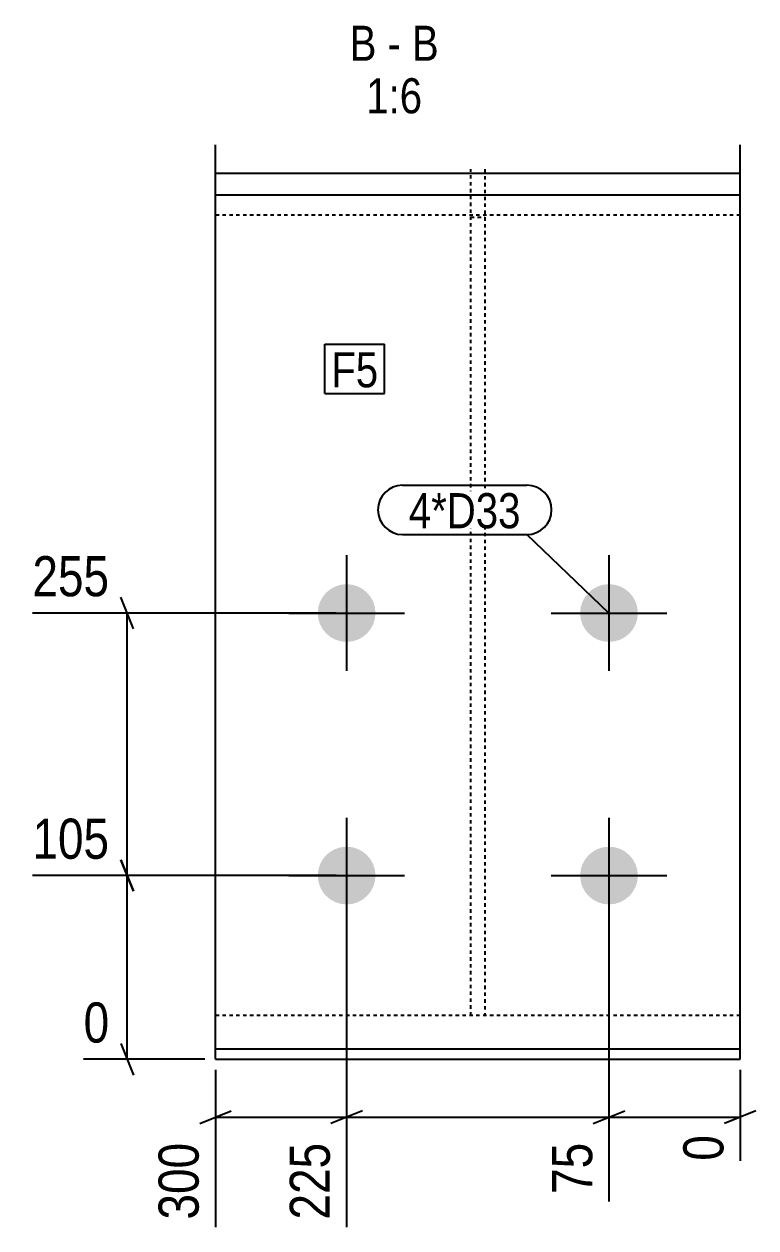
# Model space of a CAD drawing. Header units: millimetres. Extents: x 55 to 71827, y 8 to 3286.
# Drawn here: x 42657 to 43075, y 24 to 711 of the extents above; entities that cross this region are included whole.
import ezdxf

# ---------------------------------------------------------------- set-up
doc = ezdxf.new("R2010")
doc.units = ezdxf.units.MM
doc.linetypes.add('DXK_LINE_DOT2', pattern=[3.9198, 1.9599, -1.9599])
for name, color, linetype in [('MÅLSÆTNING', 7, 'Continuous'), ('STÅL', 7, 'Continuous'), ('TEKST', 7, 'Continuous')]:
    doc.layers.add(name, color=color, linetype=linetype)
doc.styles.add('Arial Narrow', font='ARIALN.TTF', dxfattribs={"height": 0.2})

msp = doc.modelspace()

# ---------------------------------------------------------------- hatches: boundary and pattern name
at = {"layer": 'STÅL', "linetype": 'Continuous'}
for points in [[(42857.95, 374.9, -1), (42824.95, 374.9, -1)], [(43007.95, 374.9, -1), (42974.95, 374.9, -1)], [(42857.95, 224.9, -1), (42824.95, 224.9, -1)], [(43007.95, 224.9, -1), (42974.95, 224.9, -1)]]:
    msp.add_hatch(color=96, dxfattribs=at).paths.add_polyline_path(points)

# ---------------------------------------------------------------- linework, layer by layer
at = {"layer": 'MÅLSÆTNING', "color": 7, "linetype": 'Continuous'}
for p, q in [((42719.52, 365.9), (42712.32, 383.9)), ((42835.45, 374.9), (42661.85, 374.9)), ((42715.92, 224.9), (42715.92, 374.9)), ((42712.32, 233.9), (42719.52, 215.9)), ((42719.52, 215.9), (42712.32, 233.9)), ((42835.45, 224.9), (42661.85, 224.9)), ((42835.45, 224.9), (42661.85, 224.9)), ((42715.92, 119.9), (42715.92, 224.9)), ((42841.45, 218.9), (42841.45, 24)), ((42841.45, 218.9), (42841.45, 24)), ((42991.45, 218.9), (42991.45, 38.62)), ((42991.45, 218.9), (42991.45, 38.62)), ((42712.32, 128.9), (42719.52, 110.9)), ((42760.45, 119.9), (42691.1, 119.9)), ((42766.45, 113.9), (42766.45, 24)), ((43066.45, 113.9), (43066.45, 61.99)), ((42757.45, 83.22), (42775.45, 90.42)), ((42850.45, 90.42), (42832.45, 83.22)), ((42850.45, 90.42), (42832.45, 83.22)), ((42982.45, 83.22), (43000.45, 90.42)), ((42982.45, 83.22), (43000.45, 90.42)), ((43075.45, 90.42), (43057.45, 83.22)), ((42766.45, 86.82), (42841.45, 86.82)), ((42841.45, 86.82), (42991.45, 86.82)), ((42991.45, 86.82), (43066.45, 86.82))]:
    msp.add_line(p, q, dxfattribs=at)
at = {"layer": 'STÅL', "color": 2, "linetype": 'Continuous'}
for p, q in [((42766.45, 613.9), (42766.45, 642.42)), ((43066.45, 613.9), (43066.45, 642.42)), ((42766.45, 626.15), (43066.45, 626.15)), ((42766.45, 125.9), (42766.45, 613.9)), ((42766.45, 613.9), (43066.45, 613.9)), ((43066.45, 125.9), (43066.45, 613.9)), ((42766.45, 119.9), (42766.45, 125.9)), ((42766.45, 125.9), (43066.45, 125.9)), ((43066.45, 119.9), (43066.45, 125.9)), ((42766.45, 119.9), (43066.45, 119.9))]:
    msp.add_line(p, q, dxfattribs=at)
at = {"layer": 'STÅL', "color": 7, "linetype": 'DXK_LINE_DOT2'}
for p, q in [((42912.45, 144.9), (42912.45, 628.48)), ((42920.45, 628.48), (42920.45, 144.9)), ((42766.45, 602.15), (42766.45, 613.9)), ((43066.45, 602.15), (43066.45, 613.9)), ((43066.45, 602.15), (42766.45, 602.15)), ((42912.45, 601.15), (42920.45, 601.15)), ((43066.45, 144.9), (42766.45, 144.9)), ((42766.45, 125.9), (42766.45, 144.9)), ((43066.45, 125.9), (43066.45, 144.9))]:
    msp.add_line(p, q, dxfattribs=at)
at = {"layer": 'STÅL', "color": 96, "linetype": 'Continuous'}
for p, q in [((42841.45, 407.9), (42841.45, 341.9)), ((42991.45, 407.9), (42991.45, 341.9)), ((42808.45, 374.9), (42874.45, 374.9)), ((42958.45, 374.9), (43024.45, 374.9)), ((42841.45, 257.9), (42841.45, 191.9)), ((42991.45, 257.9), (42991.45, 191.9)), ((42808.45, 224.9), (42874.45, 224.9)), ((42958.45, 224.9), (43024.45, 224.9))]:
    msp.add_line(p, q, dxfattribs=at)
at = {"layer": 'TEKST', "color": 7, "linetype": 'Continuous'}
for p, q in [((42829.07, 528.47), (42863.12, 528.47)), ((42829.07, 500.27), (42829.07, 528.47)), ((42863.12, 500.27), (42863.12, 528.47)), ((42829.07, 500.27), (42863.12, 500.27)), ((42873.42, 447.96), (42944.56, 447.96)), ((42873.42, 419.76), (42944.56, 419.76)), ((42991.45, 374.9), (42944.56, 419.76))]:
    msp.add_line(p, q, dxfattribs=at)
for centre, start, end in [((42873.42, 433.86), 90, 270), ((42944.56, 433.86), 270, 90)]:
    msp.add_arc(centre, 14.1, start, end, dxfattribs=at)

# ---------------------------------------------------------------- wipeouts: each hides what was drawn before it
at = {"color": 0, "linetype": 'Continuous'}
for points, layer in [([(42761.65, 77.05), (42728.05, 77.05), (42728.05, 23.57), (42761.65, 23.57)], 'MÅLSÆTNING'), ([(42836.65, 77.05), (42803.05, 77.05), (42803.05, 23.57), (42836.65, 23.57)], 'MÅLSÆTNING'), ([(42986.65, 77.05), (42953.05, 77.05), (42953.05, 38.2), (42986.65, 38.2)], 'MÅLSÆTNING'), ([(42858.53, 690.42), (42858.53, 711.42), (42843.19, 711.42), (42843.19, 690.42)], 'TEKST'), ([(42872.48, 690.42), (42872.48, 711.42), (42864.83, 711.42), (42864.83, 690.42)], 'TEKST'), ([(42894.12, 690.42), (42894.12, 711.42), (42878.78, 711.42), (42878.78, 690.42)], 'TEKST'), ([(42884.65, 660.42), (42884.65, 681.42), (42852.66, 681.42), (42852.66, 660.42)], 'TEKST')]:
    msp.add_wipeout(points, dxfattribs=at).dxf.layer = layer
at = {"color": 0}
msp.add_wipeout([(42859.52, 503.87), (42859.52, 524.87), (42832.67, 524.87), (42832.67, 503.87)], dxfattribs=at).dxf.layer = 'TEKST'

# ---------------------------------------------------------------- next in the draw order: texts
at = {"layer": 'MÅLSÆTNING', "color": 3, "linetype": 'Continuous', "style": 'Arial Narrow'}
for s, p in [('300', (42756.85, 28.37)), ('225', (42831.85, 28.37)), ('75', (42981.85, 43))]:
    msp.add_text(s, height=22.906, rotation=90.00021, dxfattribs=at).set_placement(p)
at = {"layer": 'TEKST', "color": 3, "linetype": 'Continuous', "style": 'Arial Narrow'}
for s, height, p in [('B', 20.04, (42843.19, 690.42)), ('B', 20.04, (42878.78, 690.42)), ('-', 20.04, (42864.83, 690.42)), ('1:6', 20.043, (42852.66, 660.42))]:
    msp.add_text(s, height=height, dxfattribs=at).set_placement(p)

# ---------------------------------------------------------------- next in the draw order: wipeouts: each hides what was drawn before it
at = {"color": 0, "linetype": 'Continuous'}
for points in [[(42710.52, 379.7), (42710.52, 413.3), (42657.05, 413.3), (42657.05, 379.7)], [(42710.52, 229.7), (42710.52, 263.3), (42657.05, 263.3), (42657.05, 229.7)], [(42710.52, 124.7), (42710.52, 158.3), (42686.3, 158.3), (42686.3, 124.7)], [(43061.65, 81.42), (43028.05, 81.42), (43028.05, 57.19), (43061.65, 57.19)]]:
    msp.add_wipeout(points, dxfattribs=at).dxf.layer = 'MÅLSÆTNING'
at = {"color": 0}
for points in [[(42859.52, 503.87), (42859.52, 524.87), (42832.67, 524.87), (42832.67, 503.87)], [(42940.96, 423.36), (42940.96, 444.36), (42877.02, 444.36), (42877.02, 423.36)]]:
    msp.add_wipeout(points, dxfattribs=at).dxf.layer = 'TEKST'

# ---------------------------------------------------------------- next in the draw order: texts
at = {"layer": 'MÅLSÆTNING', "color": 3, "linetype": 'Continuous', "style": 'Arial Narrow'}
for s, height, p in [('255', 22.906, (42661.85, 384.5)), ('105', 22.906, (42661.85, 234.5)), ('0', 22.91, (42691.1, 129.5))]:
    msp.add_text(s, height=height, dxfattribs=at).set_placement(p)
msp.add_text('0', height=22.91, rotation=90.00021, dxfattribs=at).set_placement((43056.85, 61.99))
at = {"layer": 'TEKST', "color": 3, "style": 'Arial Narrow'}
msp.add_text('F5', height=20.043, dxfattribs=at).set_placement((42832.67, 503.87))

# ---------------------------------------------------------------- next in the draw order: wipeouts: each hides what was drawn before it
at = {"color": 0}
msp.add_wipeout([(42940.96, 423.36), (42940.96, 444.36), (42877.02, 444.36), (42877.02, 423.36)], dxfattribs=at).dxf.layer = 'TEKST'

# ---------------------------------------------------------------- next in the draw order: texts
at = {"layer": 'TEKST', "color": 3, "style": 'Arial Narrow'}
msp.add_text('4*D33', height=20.043, dxfattribs=at).set_placement((42877.02, 423.36))

doc.saveas('drawing.dxf')
